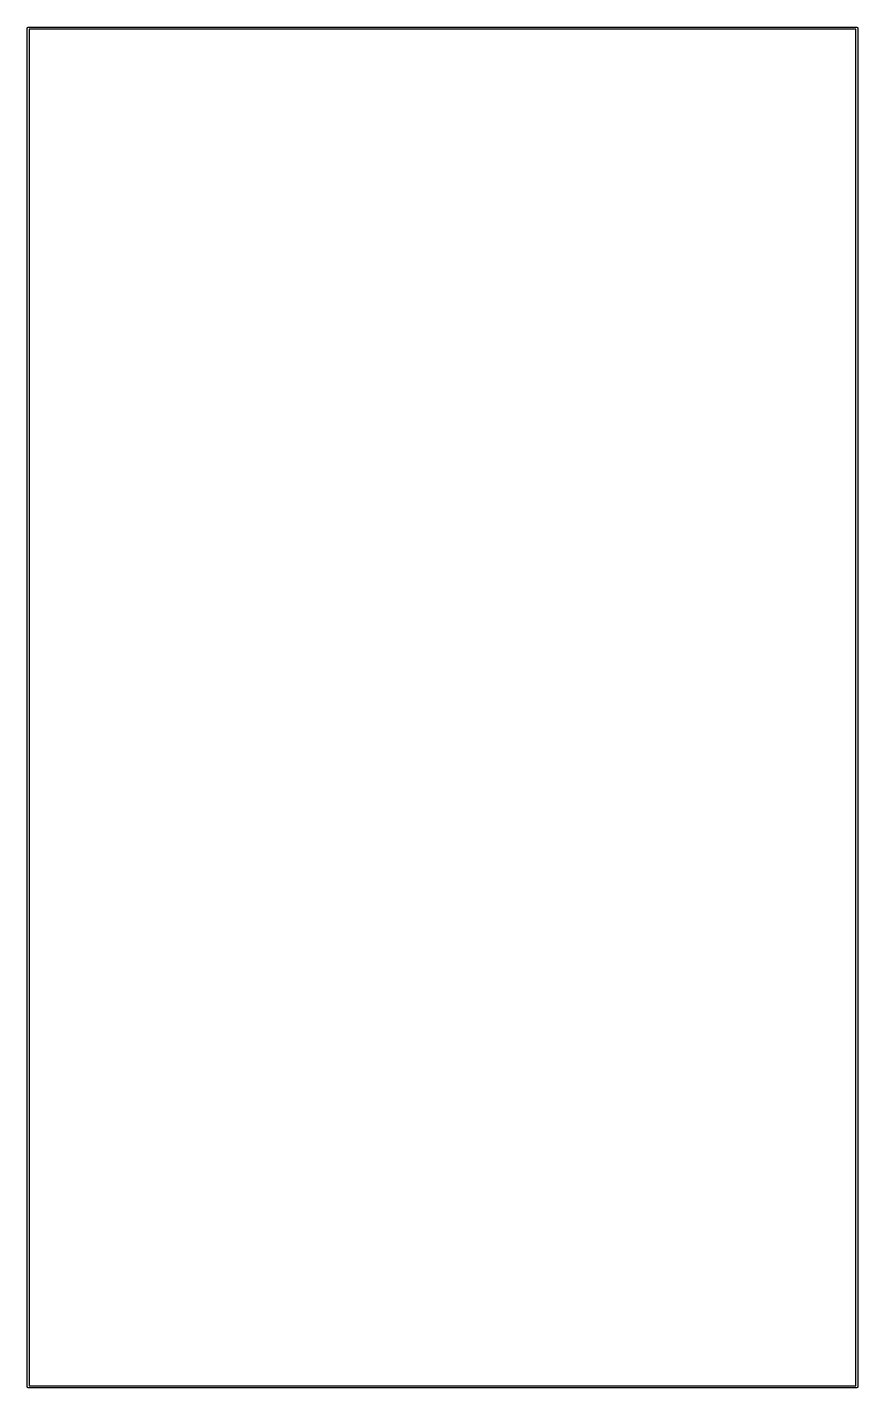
# Model space of a CAD drawing. Extents: x 60 to 125, y -132 to -25.
import ezdxf

# ---------------------------------------------------------------- set-up
doc = ezdxf.new("R2010")
doc.units = 0
doc.header["$MEASUREMENT"] = 0
doc.layers.add('BLACK', color=7, linetype='CONTINUOUS')

msp = doc.modelspace()

# ---------------------------------------------------------------- linework, layer by layer
at = {"layer": 'Black'}
for p, q in [((59.925, -25), (59.9261, -24.9935)), ((59.925, -131.5), (59.925, -25)), ((59.9261, -24.987), (59.9284, -24.9808)), ((59.9261, -24.9935), (59.9261, -24.987)), ((59.9284, -24.9808), (59.9295, -24.9743)), ((59.9295, -24.9743), (59.9328, -24.9687)), ((59.9328, -24.9687), (59.935, -24.9625)), ((59.935, -24.9625), (59.9393, -24.9575)), ((59.9393, -24.9575), (59.9425, -24.9518)), ((59.9425, -24.9518), (59.9476, -24.9476)), ((59.9476, -24.9476), (59.9518, -24.9425)), ((59.9518, -24.9425), (59.9575, -24.9393)), ((59.9575, -24.9393), (59.9625, -24.935)), ((59.9625, -24.935), (59.9687, -24.9328)), ((59.9687, -24.9328), (59.9743, -24.9295)), ((59.9743, -24.9295), (59.9808, -24.9284)), ((59.9808, -24.9284), (59.987, -24.9261)), ((59.987, -24.9261), (59.9935, -24.9261)), ((59.9935, -24.9261), (60, -24.925)), ((60, -24.925), (125, -24.925)), ((60.075, -25.075), (60.075, -131.425)), ((124.925, -25.075), (60.075, -25.075)), ((124.925, -131.425), (124.925, -25.075)), ((125, -24.925), (125.006, -24.9261)), ((125.006, -24.9261), (125.013, -24.9261)), ((125.013, -24.9261), (125.019, -24.9284)), ((125.019, -24.9284), (125.026, -24.9295)), ((125.026, -24.9295), (125.031, -24.9328)), ((125.031, -24.9328), (125.037, -24.935)), ((125.037, -24.935), (125.043, -24.9393)), ((125.043, -24.9393), (125.048, -24.9425)), ((125.048, -24.9425), (125.052, -24.9476)), ((125.052, -24.9476), (125.057, -24.9518)), ((125.057, -24.9518), (125.061, -24.9575)), ((125.061, -24.9575), (125.065, -24.9625)), ((125.065, -24.9625), (125.067, -24.9687)), ((125.067, -24.9687), (125.07, -24.9743)), ((125.07, -24.9743), (125.072, -24.9808)), ((125.072, -24.9808), (125.074, -24.987)), ((125.074, -24.987), (125.074, -24.9935)), ((125.074, -24.9935), (125.075, -25)), ((125.075, -25), (125.075, -131.5)), ((59.9261, -131.506), (59.925, -131.5)), ((59.9261, -131.513), (59.9261, -131.506)), ((59.9284, -131.519), (59.9261, -131.513)), ((59.9295, -131.526), (59.9284, -131.519)), ((59.9328, -131.531), (59.9295, -131.526)), ((59.935, -131.537), (59.9328, -131.531)), ((59.9393, -131.543), (59.935, -131.537)), ((59.9425, -131.548), (59.9393, -131.543)), ((59.9476, -131.552), (59.9425, -131.548)), ((59.9518, -131.557), (59.9476, -131.552)), ((59.9575, -131.561), (59.9518, -131.557)), ((59.9625, -131.565), (59.9575, -131.561)), ((59.9687, -131.567), (59.9625, -131.565)), ((59.9743, -131.57), (59.9687, -131.567)), ((59.9808, -131.572), (59.9743, -131.57)), ((59.987, -131.574), (59.9808, -131.572)), ((59.9935, -131.574), (59.987, -131.574)), ((60, -131.575), (59.9935, -131.574)), ((125, -131.575), (60, -131.575)), ((60.075, -131.425), (124.925, -131.425)), ((125.006, -131.574), (125, -131.575)), ((125.013, -131.574), (125.006, -131.574)), ((125.019, -131.572), (125.013, -131.574)), ((125.026, -131.57), (125.019, -131.572)), ((125.031, -131.567), (125.026, -131.57)), ((125.037, -131.565), (125.031, -131.567)), ((125.043, -131.561), (125.037, -131.565)), ((125.048, -131.557), (125.043, -131.561)), ((125.052, -131.552), (125.048, -131.557)), ((125.057, -131.548), (125.052, -131.552)), ((125.061, -131.543), (125.057, -131.548)), ((125.065, -131.537), (125.061, -131.543)), ((125.067, -131.531), (125.065, -131.537)), ((125.07, -131.526), (125.067, -131.531)), ((125.072, -131.519), (125.07, -131.526)), ((125.074, -131.513), (125.072, -131.519)), ((125.075, -131.5), (125.074, -131.506)), ((125.074, -131.506), (125.074, -131.513))]:
    msp.add_line(p, q, dxfattribs=at)

doc.saveas('drawing.dxf')
